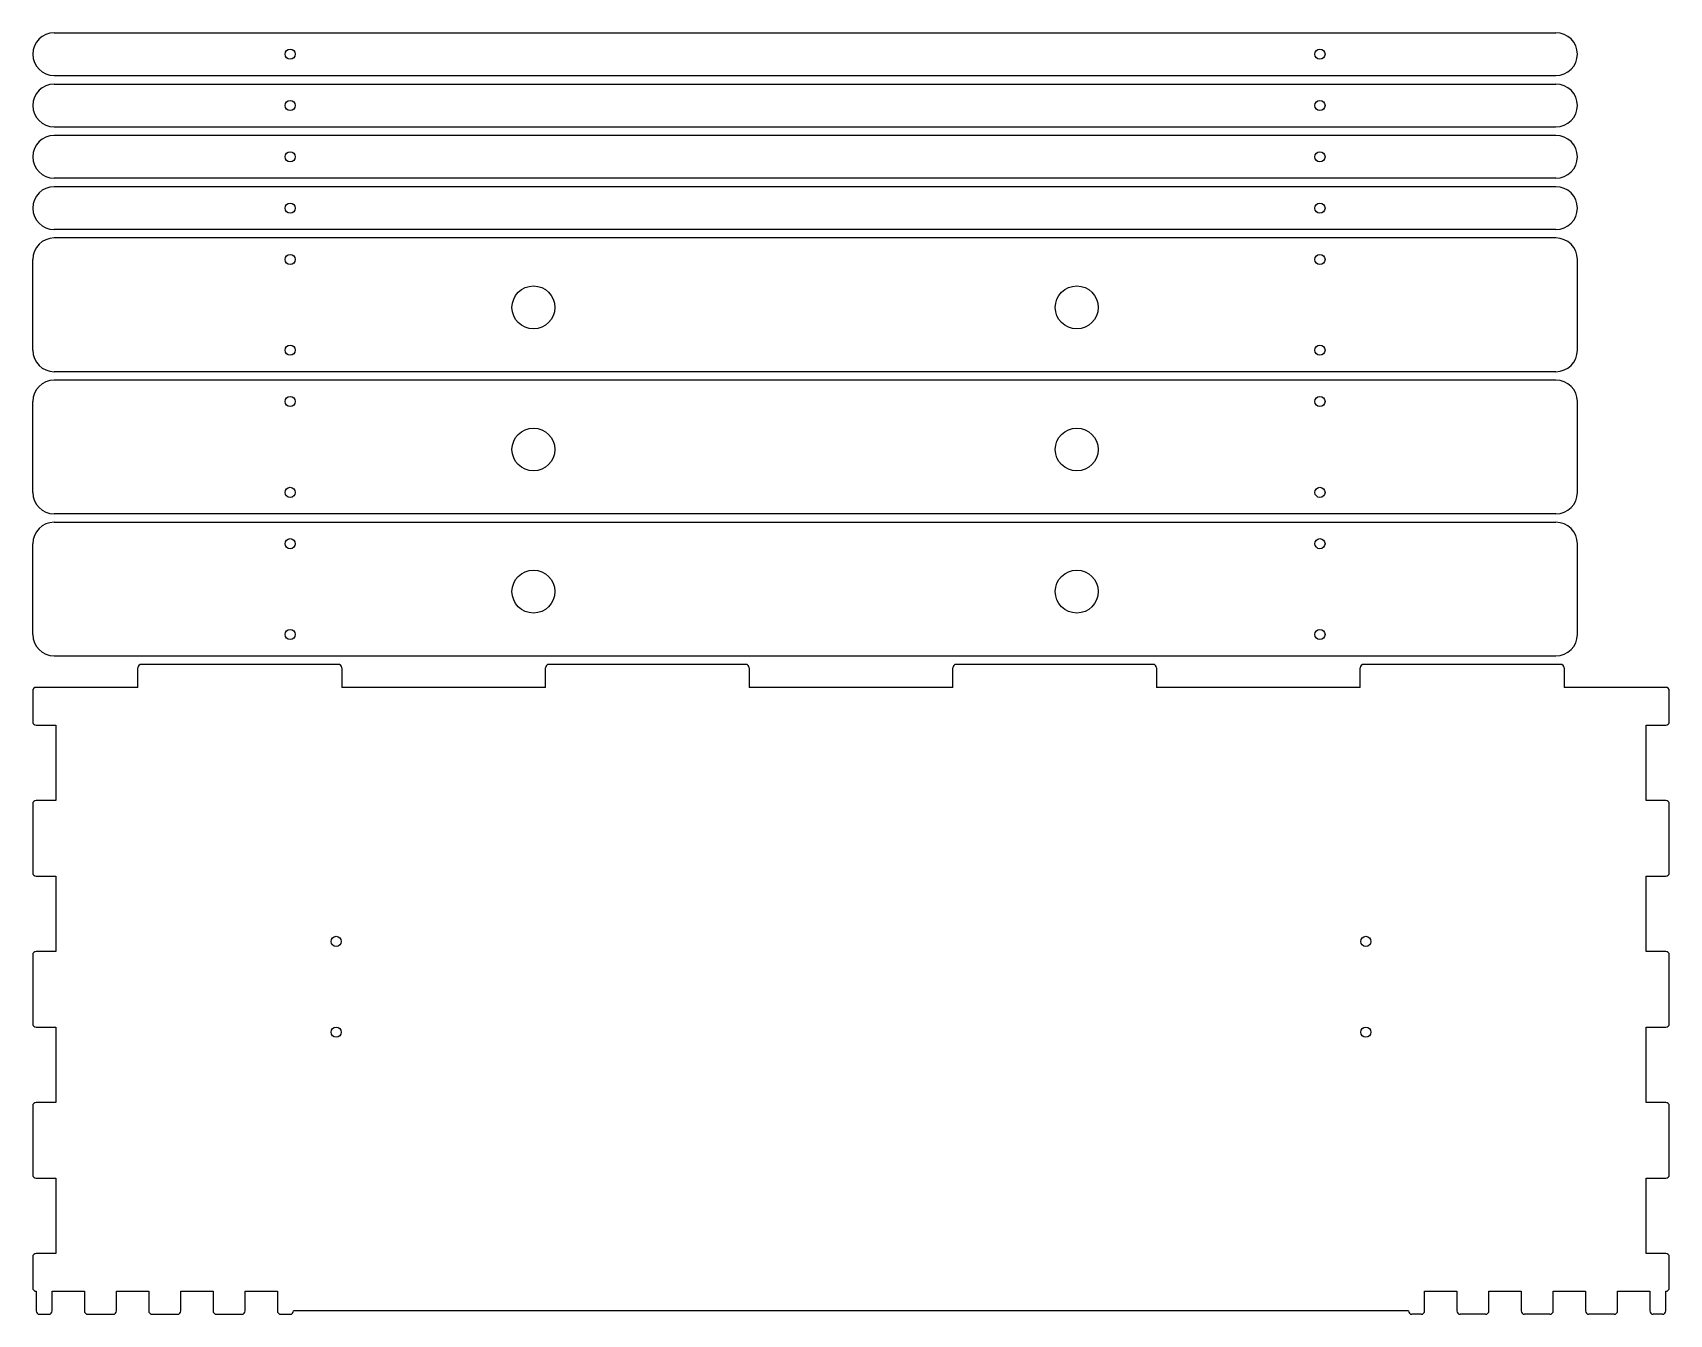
# Model space of a CAD drawing. Header units: millimetres. Extents: x 0 to 969, y 0 to 759.
import ezdxf

# ---------------------------------------------------------------- set-up
doc = ezdxf.new("R2010")
doc.units = ezdxf.units.MM
doc.layers.add('SheetCutProfiles', color=7, linetype='CONTINUOUS')

msp = doc.modelspace()

# ---------------------------------------------------------------- linework, layer by layer
at = {"layer": 'SheetCutProfiles'}
for p, q in [((12.7, 759.2), (902.1, 759.2)), ((12.7, 733.8), (902.1, 733.8)), ((12.7, 728.8), (902.1, 728.8)), ((12.7, 703.4), (902.1, 703.4)), ((902.1, 698.4), (12.7, 698.4)), ((902.1, 673), (12.7, 673)), ((902.1, 668), (12.7, 668)), ((902.1, 642.6), (12.7, 642.6)), ((902.1, 637.6), (12.7, 637.6)), ((0, 571.1), (0, 624.9)), ((914.8, 571.1), (914.8, 624.9)), ((902.1, 558.4), (12.7, 558.4)), ((902.1, 553.4), (12.7, 553.4)), ((0, 486.9), (0, 540.7)), ((914.8, 486.9), (914.8, 540.7)), ((902.1, 474.2), (12.7, 474.2)), ((12.7, 469.2), (902.1, 469.2)), ((0, 402.7), (0, 456.5)), ((914.8, 402.7), (914.8, 456.5)), ((12.7, 390), (902.1, 390)), ((62.33, 371.4), (62.33, 383)), ((180.97, 385), (64.33, 385)), ((182.97, 383), (182.97, 371.4)), ((303.62, 371.4), (303.62, 383)), ((422.27, 385), (305.62, 385)), ((424.27, 383), (424.27, 371.4)), ((544.92, 371.4), (544.92, 383)), ((663.58, 385), (546.92, 385)), ((665.58, 383), (665.58, 371.4)), ((786.23, 371.4), (786.23, 383)), ((904.88, 385), (788.23, 385)), ((906.88, 383), (906.88, 371.4)), ((0, 369.4), (0, 351.04)), ((62.33, 371.4), (2, 371.4)), ((303.62, 371.4), (182.97, 371.4)), ((544.92, 371.4), (424.27, 371.4)), ((786.23, 371.4), (665.58, 371.4)), ((967.2, 371.4), (906.88, 371.4)), ((969.2, 351.04), (969.2, 369.4)), ((2, 349.04), (13.6, 349.04)), ((13.6, 349.04), (13.6, 304.31)), ((955.6, 349.04), (967.2, 349.04)), ((955.6, 304.31), (955.6, 349.04)), ((0, 302.31), (0, 261.59)), ((13.6, 304.31), (2, 304.31)), ((967.2, 304.31), (955.6, 304.31)), ((969.2, 261.59), (969.2, 302.31)), ((2, 259.59), (13.6, 259.59)), ((13.6, 259.59), (13.6, 214.86)), ((955.6, 259.59), (967.2, 259.59)), ((955.6, 214.86), (955.6, 259.59)), ((13.6, 214.86), (2, 214.86)), ((967.2, 214.86), (955.6, 214.86)), ((0, 212.86), (0, 172.14)), ((969.2, 172.14), (969.2, 212.86)), ((2, 170.14), (13.6, 170.14)), ((13.6, 170.14), (13.6, 125.41)), ((955.6, 170.14), (967.2, 170.14)), ((955.6, 125.41), (955.6, 170.14)), ((0, 123.41), (0, 82.69)), ((13.6, 125.41), (2, 125.41)), ((967.2, 125.41), (955.6, 125.41)), ((969.2, 82.69), (969.2, 123.41)), ((2, 80.69), (13.6, 80.69)), ((13.6, 80.69), (13.6, 35.96)), ((955.6, 80.69), (967.2, 80.69)), ((955.6, 35.96), (955.6, 80.69)), ((0, 33.96), (0, 15.6)), ((13.6, 35.96), (2, 35.96)), ((967.2, 35.96), (955.6, 35.96)), ((969.2, 15.6), (969.2, 33.96)), ((2, 13.6), (2, 2)), ((11.53, 13.6), (30.57, 13.6)), ((11.53, 2), (11.53, 13.6)), ((30.57, 13.6), (30.57, 2)), ((49.62, 13.6), (68.67, 13.6)), ((49.62, 2), (49.62, 13.6)), ((68.67, 13.6), (68.67, 2)), ((87.72, 13.6), (106.78, 13.6)), ((87.72, 2), (87.72, 13.6)), ((106.78, 13.6), (106.78, 2)), ((125.83, 13.6), (144.87, 13.6)), ((125.83, 2), (125.83, 13.6)), ((144.87, 13.6), (144.87, 2)), ((824.33, 13.6), (843.38, 13.6)), ((824.33, 2), (824.33, 13.6)), ((843.38, 13.6), (843.38, 2)), ((862.42, 13.6), (881.48, 13.6)), ((862.42, 2), (862.42, 13.6)), ((881.48, 13.6), (881.48, 2)), ((900.52, 13.6), (919.58, 13.6)), ((900.52, 2), (900.52, 13.6)), ((919.58, 13.6), (919.58, 2)), ((938.62, 13.6), (957.67, 13.6)), ((938.62, 2), (938.62, 13.6)), ((957.67, 13.6), (957.67, 2)), ((967.2, 2), (967.2, 13.6)), ((4, 0), (9.53, 0)), ((32.58, 0), (47.62, 0)), ((70.67, 0), (85.72, 0)), ((108.78, 0), (123.83, 0)), ((146.88, 0), (152.4, 0)), ((814.8, 2), (154.4, 2)), ((822.33, 0), (816.8, 0)), ((860.42, 0), (845.38, 0)), ((898.52, 0), (883.48, 0)), ((936.62, 0), (921.58, 0)), ((965.2, 0), (959.67, 0))]:
    msp.add_line(p, q, dxfattribs=at)
for centre, radius in [((152.47, 746.5), 3), ((762.33, 746.5), 3), ((152.47, 716.1), 3), ((762.33, 716.1), 3), ((152.47, 685.7), 3), ((762.33, 685.7), 3), ((152.47, 655.3), 3), ((762.33, 655.3), 3), ((152.47, 624.9), 3), ((762.33, 624.9), 3), ((296.53, 596.5), 12.7), ((618.27, 596.5), 12.7), ((152.47, 571.1), 3), ((762.33, 571.1), 3), ((152.47, 540.7), 3), ((762.33, 540.7), 3), ((296.53, 512.3), 12.7), ((618.27, 512.3), 12.7), ((152.47, 486.9), 3), ((762.33, 486.9), 3), ((152.47, 456.5), 3), ((762.33, 456.5), 3), ((296.53, 428.1), 12.7), ((618.27, 428.1), 12.7), ((152.47, 402.7), 3), ((762.33, 402.7), 3), ((179.67, 220.9), 3), ((789.53, 220.9), 3), ((179.67, 167.1), 3), ((789.53, 167.1), 3)]:
    msp.add_circle(centre, radius, dxfattribs=at)
for centre, radius, start, end in [((12.7, 746.5), 12.7, 90, -90), ((902.1, 746.5), 12.7, -90, 90), ((12.7, 716.1), 12.7, 90, -90), ((902.1, 716.1), 12.7, -90, 90), ((12.7, 685.7), 12.7, 90, -90), ((902.1, 685.7), 12.7, -90, 90), ((12.7, 655.3), 12.7, 90, -90), ((902.1, 655.3), 12.7, -90, 90), ((12.7, 624.9), 12.7, 90, 180), ((902.1, 624.9), 12.7, 0, 90), ((12.7, 571.1), 12.7, 180, -90), ((902.1, 571.1), 12.7, -90, 0), ((12.7, 540.7), 12.7, 90, 180), ((902.1, 540.7), 12.7, 0, 90), ((12.7, 486.9), 12.7, 180, -90), ((902.1, 486.9), 12.7, -90, 0), ((12.7, 456.5), 12.7, 90, 180), ((902.1, 456.5), 12.7, 0, 90), ((12.7, 402.7), 12.7, 180, -90), ((902.1, 402.7), 12.7, -90, 0), ((64.33, 383), 2, 90, 180), ((180.97, 383), 2, 0, 90), ((305.62, 383), 2, 90, 180), ((422.27, 383), 2, 0, 90), ((546.92, 383), 2, 90, 180), ((663.58, 383), 2, 0, 90), ((788.23, 383), 2, 90, 180), ((904.88, 383), 2, 0, 90), ((2, 369.4), 2, 90, 180), ((967.2, 369.4), 2, 0, 90), ((2, 351.04), 2, 180, -90), ((967.2, 351.04), 2, -90, 0), ((2, 302.31), 2, 90, 180), ((967.2, 302.31), 2, 0, 90), ((2, 261.59), 2, 180, -90), ((967.2, 261.59), 2, -90, 0), ((2, 212.86), 2, 90, 180), ((967.2, 212.86), 2, 0, 90), ((2, 172.14), 2, 180, -90), ((967.2, 172.14), 2, -90, 0), ((2, 123.41), 2, 90, 180), ((967.2, 123.41), 2, 0, 90), ((2, 82.69), 2, 180, -90), ((967.2, 82.69), 2, -90, 0), ((2, 33.96), 2, 90, 180), ((967.2, 33.96), 2, 0, 90), ((2, 15.6), 2, 180, -90), ((967.2, 15.6), 2, -90, 0), ((4, 2), 2, -180, -90), ((9.53, 2), 2, -90, 0), ((32.58, 2), 2, -180, -90), ((47.62, 2), 2, -90, 0), ((70.67, 2), 2, -180, -90), ((85.72, 2), 2, -90, 0), ((108.78, 2), 2, -180, -90), ((123.83, 2), 2, -90, 0), ((146.88, 2), 2, -180, -90), ((152.4, 2), 2, -90, 0), ((816.8, 2), 2, 180, -90), ((822.33, 2), 2, -90, 0), ((845.38, 2), 2, 180, -90), ((860.42, 2), 2, -90, 0), ((883.48, 2), 2, 180, -90), ((898.52, 2), 2, -90, 0), ((921.58, 2), 2, 180, -90), ((936.62, 2), 2, -90, 0), ((959.67, 2), 2, 180, -90), ((965.2, 2), 2, -90, 0)]:
    msp.add_arc(centre, radius, start, end, dxfattribs=at)

doc.saveas('drawing.dxf')
